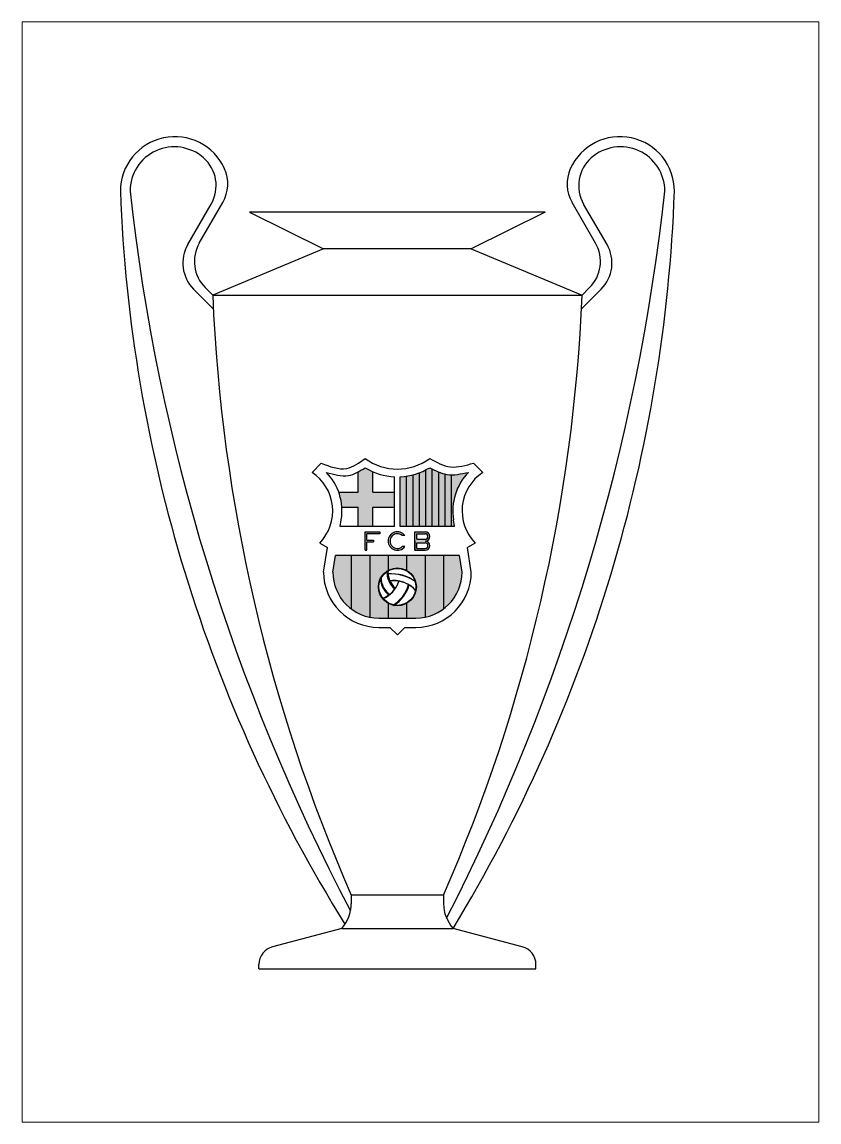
# Paper-space layout 'Layout1' of a CAD drawing. Extents: x 0.4 to 7.6, y 0.2 to 10.2.
# The model-space entities are those that its viewports show. They can reach past a viewport. Long polylines and large blocks are cut down to what shows.
import ezdxf

# ---------------------------------------------------------------- set-up
doc = ezdxf.new("R2010")
doc.units = 0
doc.header["$MEASUREMENT"] = 0
doc.layers.get('0').update_dxf_attribs({"linetype": 'CONTINUOUS'})

msp = doc.modelspace()

# ---------------------------------------------------------------- hatches: boundary and pattern name
h = msp.add_hatch(color=1)
edge = h.paths.add_edge_path()
edge.add_line((3.970000000000001, 6.363374206117664), (3.734893863659225, 6.363374206117663))
edge.add_line((3.734893863659225, 6.363374206117663), (3.734893863659225, 6.586170126541063))
edge.add_arc((4.000000000000001, 7.206554865284313), 0.6746543467517753, 238.7492682257178, 246.8617523536355, ccw=False)
edge.add_spline(control_points=[(3.650000000000038, 6.629789325752789), (3.625060202536819, 6.614230151884486), (3.6001204050736, 6.598670978016184), (3.574893863658092, 6.585054049777482)], knot_values=[0.355955607231857, 0.355955607231857, 0.355955607231857, 0.355955607231857, 0.4403488203343789, 0.4403488203343789, 0.4403488203343789, 0.4403488203343789], degree=3, periodic=0)
edge.add_line((3.574893863659226, 6.585054049778134), (3.574893863659225, 6.363374206117664))
edge.add_line((3.574893863659225, 6.363374206117664), (3.365340396835495, 6.363374206117664))
edge.add_arc((2.799999999999999, 6.162400984752516), 0.6000000000000005, 3.9157018389369114, 19.569823976551675, ccw=False)
edge.add_line((3.39859936111807, 6.203374206117664), (3.574893863659225, 6.203374206117663))
edge.add_line((3.574893863659225, 6.203374206117663), (3.574893863659225, 5.992897842794161))
edge.add_line((3.574893863659225, 5.992897842794161), (3.734893863659225, 5.992897842794161))
edge.add_line((3.734893863659225, 5.992897842794161), (3.734893863659225, 6.203374206117664))
edge.add_line((3.734893863659225, 6.203374206117664), (3.970000000000001, 6.203374206117664))
edge.add_line((3.970000000000001, 6.203374206117664), (3.970000000000001, 6.363374206117664))
h = msp.add_hatch(color=1)
h.paths.add_polyline_path([(4.169, 6.553410556887568, -0.02629916082345541), (4.0995, 6.539278132892824), (4.0995, 5.992897842794161), (4.169, 5.99289784279416)])
h.paths.add_polyline_path([(4.307999999999999, 6.606309509124797, -0.02819892281616658), (4.238499999999999, 6.575463558426848), (4.238499999999999, 5.992897842794162), (4.307999999999998, 5.99289784279416)])
edge = h.paths.add_edge_path()
edge.add_spline(control_points=[(4.447000000000076, 6.583407177445103), (4.423663481179695, 6.592978175593938), (4.400549994162272, 6.604146142009464), (4.377500000000079, 6.615768734507983)], knot_values=[0.02999464527592557, 0.02999464527592557, 0.02999464527592557, 0.02999464527592557, 0.1053624032327026, 0.1053624032327026, 0.1053624032327026, 0.1053624032327026], degree=3, periodic=0)
edge.add_line((4.377499999999998, 6.615768734508022), (4.377499999999999, 5.99289784279416))
edge.add_line((4.377499999999999, 5.99289784279416), (4.446999999999999, 5.992897842794159))
edge.add_line((4.446999999999999, 5.992897842794159), (4.446999999999998, 6.583407177445137))
edge = h.paths.add_edge_path()
edge.add_spline(control_points=[(4.585999999999998, 6.553349705977755), (4.568836483715048, 6.55344605864405), (4.545552488817224, 6.555130370182825), (4.522650677127157, 6.559551217259372), (4.516499999999997, 6.560922946570082)], knot_values=[0.1793255737768024, 0.1793255737768024, 0.1793255737768024, 0.1793255737768024, 0.2317950526913239, 0.251168353755547, 0.251168353755547, 0.251168353755547, 0.251168353755547], degree=3, periodic=0)
edge.add_line((4.516499999999999, 6.560922946570082), (4.516499999999998, 5.992897842794161))
edge.add_line((4.516499999999998, 5.992897842794161), (4.585999999999998, 5.992897842794161))
edge.add_line((4.585999999999998, 5.992897842794161), (4.585999999999998, 6.553349705977755))
for color, points in [(2, [(4.238499999999999, 6.575463558426848, -0.02703911446317461), (4.169, 6.553410556887568), (4.169, 5.992897842794161), (4.2385, 5.992897842794162)]), (2, [(4.0995, 6.539278132892824, -0.02589103427642172), (4.03, 6.53256785681081), (4.029999999999999, 5.992897842794161), (4.0995, 5.992897842794161)]), (244, [(3.7, 5.677484371524056), (3.499999999999999, 5.677484371524056), (3.5, 5.100000000000001, 0.1109881895318896), (3.7, 5.010102051443364)]), (244, [(4.1, 5.677484371524056), (3.899999999999999, 5.677484371524057), (3.9, 5.517697487443761, -0.2604469831826716), (4.1, 5.517697487443761)]), (244, [(4.499999999999998, 5.677484371524056), (4.299999999999998, 5.677484371524056), (4.299999999999999, 5.010102051443364, 0.1109881895318888), (4.499999999999998, 5.099999999999999)]), (244, [(4.1, 5.159786884080295, -0.2604469831826716), (3.9, 5.159786884080295), (3.9, 5), (4.1, 5)])]:
    msp.add_hatch(color=color).paths.add_polyline_path(points)
h = msp.add_hatch(color=2)
edge = h.paths.add_edge_path()
edge.add_spline(control_points=[(4.377500000000079, 6.615768734507983), (4.368326629088559, 6.620394260709514), (4.359163314544307, 6.625091793231179), (4.350000000000055, 6.629789325752845)], knot_values=[0, 0, 0, 0, 0.02999464527592557, 0.02999464527592557, 0.02999464527592557, 0.02999464527592557], degree=3, periodic=0)
edge.add_arc((4.000000000000002, 7.206554865284314), 0.6746543467517746, 297.163425283275, 301.2507317742911, ccw=False)
edge.add_line((4.307999999999999, 6.606309509124797), (4.307999999999999, 5.992897842794159))
edge.add_line((4.307999999999999, 5.992897842794159), (4.377499999999998, 5.992897842794161))
edge.add_line((4.377499999999998, 5.992897842794161), (4.377499999999999, 6.615768734508023))
h = msp.add_hatch(color=2)
edge = h.paths.add_edge_path()
edge.add_spline(control_points=[(4.516499999999997, 6.560922946570082), (4.493018014157227, 6.56615991927866), (4.469901608966702, 6.574014548719628), (4.447000000000076, 6.583407177445103)], knot_values=[0.1053624032327026, 0.1053624032327026, 0.1053624032327026, 0.1053624032327026, 0.1793255737768024, 0.1793255737768024, 0.1793255737768024, 0.1793255737768024], degree=3, periodic=0)
edge.add_line((4.446999999999998, 6.583407177445132), (4.446999999999999, 5.992897842794161))
edge.add_line((4.446999999999999, 5.992897842794161), (4.516499999999998, 5.992897842794162))
edge.add_line((4.516499999999998, 5.992897842794162), (4.516499999999998, 6.560922946570082))
h = msp.add_hatch(color=2)
edge = h.paths.add_edge_path()
edge.add_spline(control_points=[(4.768969870198127, 6.579789325752813), (4.707341081554569, 6.566401909224052), (4.64571229291101, 6.553014492695287), (4.585999999999998, 6.553349705977755)], knot_values=[0.2511683537555471, 0.2511683537555471, 0.2511683537555471, 0.2511683537555471, 0.4337109541071685, 0.4337109541071685, 0.4337109541071685, 0.4337109541071685], degree=3, periodic=0)
edge.add_line((4.585999999999998, 6.553349705977756), (4.585999999999998, 5.992897842794161))
edge.add_line((4.585999999999998, 5.992897842794161), (4.619703737759034, 5.992897842794161))
edge.add_line((4.619703737759034, 5.992897842794161), (4.60780651732353, 6.06592881739056))
edge.add_arc((5.2, 6.162400984752515), 0.5999999999999999, 135.921184063953, 189.2525762971979, ccw=False)
at = {"linetype": 'BYBLOCK'}
h = msp.add_hatch(color=256, dxfattribs=at)
h.paths.add_polyline_path([(3.741851247272393, 5.845191107159107), (3.670000000000035, 5.845191107159107), (3.670000000000034, 5.915191107159108), (3.810000000000034, 5.915191107159109), (3.810000000000034, 5.935191107159108), (3.650000000000034, 5.935191107159108), (3.650000000000034, 5.735191107159108), (3.670000000000034, 5.735191107159109), (3.670000000000035, 5.825191107159108), (3.741851247272393, 5.825191107159108)])
h.paths.add_polyline_path([(4.052915026221292, 5.895191107159108), (4.08, 5.895191107159108, 3.000000000000018), (4.08, 5.775191107159109), (4.052915026221292, 5.775191107159109, -2.215250437021552)])
h.paths.add_polyline_path([(4.300000000000051, 5.935191107159108), (4.190000000000051, 5.935191107159108), (4.190000000000051, 5.735191107159108), (4.300000000000051, 5.735191107159109, 1), (4.300000000000051, 5.835191107159108, 1)])
h.paths.add_polyline_path([(4.210000000000051, 5.855191107159109), (4.210000000000051, 5.915191107159109), (4.300000000000051, 5.915191107159108, -1), (4.300000000000051, 5.855191107159108)], flags=16)
h.paths.add_polyline_path([(4.300000000000049, 5.815191107159109, -1), (4.30000000000005, 5.755191107159108), (4.210000000000051, 5.755191107159108), (4.210000000000051, 5.815191107159109)], flags=16)
h = msp.add_hatch(color=5)
h.paths.add_polyline_path([(3.5, 5.677484371524056), (3.328913357702643, 5.677484371524055), (3.3, 5.5, 0.2360679774997893), (3.5, 5.100000000000001)])
h.paths.add_polyline_path([(3.9, 5.677484371524056), (3.7, 5.677484371524057), (3.7, 5.010102051443364, 0.05038204448488345), (3.799999999999998, 5), (3.9, 5.000000000000001), (3.9, 5.159786884080295, -0.2717108336260145), (3.795, 5.338742185762028, -0.2717108336260145), (3.9, 5.517697487443761)])
h.paths.add_polyline_path([(4.299999999999999, 5.677484371524056), (4.1, 5.677484371524057), (4.1, 5.517697487443761, -0.2717108336260149), (4.205, 5.338742185762028, -0.2717108336260149), (4.1, 5.159786884080295), (4.1, 5), (4.2, 5, 0.0503820444848837), (4.299999999999999, 5.010102051443364)])
h.paths.add_polyline_path([(4.671086642297357, 5.677484371524055), (4.499999999999998, 5.677484371524055), (4.499999999999998, 5.099999999999999, 0.2360679774997909), (4.7, 5.5)])

# ---------------------------------------------------------------- linework, layer by layer
at = {"color": 253}
for p, q in [((1.730058378412104, 9.047795528786052), (1.983694299485163, 9.487105830709124)), ((1.855027268189495, 9.06424799524597), (2.109567386924694, 9.50512441345995)), ((6.144972731810505, 9.064247995245966), (5.890432613075303, 9.505124413459951)), ((6.269941621587899, 9.04779552878605), (6.016290232517896, 9.487132622065715)), ((5.6, 9.4), (2.4, 9.4)), ((2.4, 9.4), (3.2, 9)), ((5.6, 9.4), (4.8, 9)), ((3.2, 9), (2, 8.5)), ((4.8, 9), (3.2, 9)), ((4.8, 9), (6, 8.5)), ((2.006753852153578, 8.351824791609115), (1.79362582745126, 8.564952816311434)), ((2.000000000000002, 8.5), (1.918594717228651, 8.581405282771351)), ((2, 8.5), (6, 8.5)), ((5.993246147848385, 8.351824791611076), (6.206374172548743, 8.564952816311433)), ((6, 8.5), (6.081405282771349, 8.581405282771348)), ((3.5, 2), (3.5, 1.906154298945295)), ((4.5, 2), (3.5, 2)), ((4.5, 2), (4.5, 1.906154298945295)), ((3.397076019279614, 1.638300161831495), (2.64865259054195, 1.439488221311795)), ((3.397076019279614, 1.638300161831495), (4.602923980720386, 1.638300161831495)), ((5.351347409458048, 1.439488221311795), (4.602923980720382, 1.638300161831491)), ((2.5, 1.2), (2.5, 1.246191962832881)), ((2.5, 1.2), (5.5, 1.2)), ((5.5, 1.2), (5.5, 1.24619196283288))]:
    msp.add_line(p, q, dxfattribs=at)
at = {"color": 0}
for p, q in [((3.175294338476141, 6.679789325752813), (3.075294338476141, 6.579789325752813)), ((4.824705661523859, 6.679789325752813), (4.924705661523859, 6.579789325752813)), ((3.97, 5.992897842794161), (3.97, 6.532567856810803)), ((4.03, 5.992897842794161), (4.03, 6.532567856810815)), ((3.97, 5.992897842794161), (3.380296262240967, 5.992897842794161)), ((4.619703737759033, 5.992897842794161), (4.03, 5.99289784279416)), ((4.210000000000051, 5.855191107159108), (4.300000000000051, 5.855191107159108)), ((3.158627304320397, 5.813995392667823), (3.242648584339682, 5.765485684031032)), ((3.2, 5.5), (3.242648584339682, 5.765485684031033)), ((4.210000000000051, 5.815191107159109), (4.300000000000051, 5.815191107159109)), ((4.841372695679603, 5.813995392667823), (4.757351415660318, 5.765485684031033)), ((4.8, 5.5), (4.757351415660318, 5.765485684031033)), ((3.8, 4.9), (3.918922746137851, 4.900000000000001)), ((4.08107725386215, 4.900000000000001), (4.2, 4.9))]:
    msp.add_line(p, q, dxfattribs=at)
at = {"color": 1}
for p, q in [((3.574893863659225, 6.363374206117664), (3.574893863659225, 6.585054049769804)), ((3.734893863659225, 6.363374206117664), (3.734893863659225, 6.586170126541009)), ((4.238499999999999, 5.99289784279416), (4.238499999999999, 6.575463558426897)), ((4.307999999999999, 5.99289784279416), (4.307999999999999, 6.606309509124861)), ((4.377499999999999, 5.992897842794161), (4.377499999999999, 6.61576873450741)), ((4.446999999999998, 5.992897842794161), (4.446999999999998, 6.583407177444553)), ((4.516499999999998, 5.992897842794161), (4.516499999999998, 6.560922946570082)), ((4.0995, 5.99289784279416), (4.0995, 6.539278132892845)), ((4.169, 5.99289784279416), (4.169, 6.553410556887602)), ((4.585999999999998, 5.992897842794161), (4.585999999999998, 6.553349705977754)), ((3.365340396835495, 6.363374206117664), (3.574893863659225, 6.363374206117664)), ((3.734893863659225, 6.363374206117664), (3.97, 6.363374206117664)), ((3.39859936111807, 6.203374206117664), (3.574893863659225, 6.203374206117664)), ((3.574893863659225, 5.992897842794161), (3.574893863659225, 6.203374206117664)), ((3.734893863659225, 5.992897842794161), (3.734893863659225, 6.203374206117664)), ((3.734893863659225, 6.203374206117664), (3.97, 6.203374206117664))]:
    msp.add_line(p, q, dxfattribs=at)
for p, q in [((3.380296262240968, 5.992897842794162), (3.392193482676471, 6.065928817390567)), ((4.619703737759033, 5.992897842794162), (4.607806517323529, 6.065928817390567))]:
    msp.add_line(p, q)
at = {"color": 0, "linetype": 'BYBLOCK'}
for p, q in [((3.650000000000034, 5.735191107159109), (3.650000000000034, 5.935191107159108)), ((3.650000000000034, 5.935191107159108), (3.810000000000034, 5.935191107159108)), ((3.810000000000034, 5.915191107159108), (3.670000000000034, 5.915191107159108)), ((3.670000000000034, 5.845191107159108), (3.670000000000034, 5.915191107159108)), ((3.670000000000034, 5.845191107159108), (3.741851247272393, 5.845191107159108)), ((3.741851247272393, 5.845191107159108), (3.741851247272393, 5.825191107159108)), ((3.810000000000034, 5.935191107159108), (3.810000000000034, 5.915191107159108)), ((4.08, 5.895191107159108), (4.052915026221292, 5.895191107159108)), ((4.190000000000051, 5.735191107159109), (4.190000000000051, 5.935191107159108)), ((4.190000000000051, 5.935191107159108), (4.300000000000051, 5.935191107159108)), ((4.210000000000051, 5.915191107159108), (4.300000000000051, 5.915191107159108)), ((4.210000000000051, 5.855191107159108), (4.210000000000051, 5.915191107159108)), ((3.650000000000034, 5.735191107159109), (3.650000000000034, 5.735191107159109)), ((3.650000000000034, 5.735191107159109), (3.670000000000034, 5.735191107159109)), ((3.670000000000034, 5.735191107159109), (3.670000000000034, 5.825191107159108)), ((3.670000000000034, 5.825191107159108), (3.741851247272393, 5.825191107159108)), ((3.670000000000034, 5.825191107159108), (3.741851247272393, 5.825191107159108)), ((4.08, 5.775191107159109), (4.052915026221292, 5.775191107159109)), ((4.190000000000051, 5.835191107159108), (4.190000000000051, 5.735191107159109)), ((4.190000000000051, 5.735191107159109), (4.300000000000051, 5.735191107159109)), ((4.210000000000051, 5.755191107159108), (4.210000000000051, 5.815191107159109)), ((4.210000000000051, 5.755191107159108), (4.300000000000051, 5.755191107159108)), ((4.671086642297357, 5.677484371524056), (3.328913357702644, 5.677484371524056)), ((3.8, 5), (4.2, 5)), ((3.91892274613785, 4.9), (4, 4.818922746137851)), ((4.08107725386215, 4.9), (4, 4.818922746137851))]:
    msp.add_line(p, q, dxfattribs=at)
at = {"color": 0, "linetype": 'CONTINUOUS'}
for p, q in [((3.3, 5.5), (3.328913357702643, 5.677484371524056)), ((4.7, 5.5), (4.671086642297357, 5.677484371524056))]:
    msp.add_line(p, q, dxfattribs=at)
at = {"color": 5}
for p, q in [((3.5, 5.677484371524056), (3.5, 5.100000000000001)), ((3.7, 5.677484371524056), (3.7, 5.010102051443364)), ((3.9, 5.677484371524056), (3.9, 5.51769748744376)), ((4.1, 5.677484371524056), (4.1, 5.517697487443761)), ((4.299999999999999, 5.677484371524056), (4.299999999999999, 5.010102051443364)), ((4.499999999999998, 5.677484371524056), (4.499999999999998, 5.099999999999999)), ((3.9, 5.159786884080296), (3.9, 5)), ((4.1, 5.159786884080295), (4.1, 5))]:
    msp.add_line(p, q, dxfattribs=at)
at = {"color": 0, "linetype": 'BYBLOCK'}
for radius in [0.205, 0.2]:
    msp.add_circle((4, 5.338742185762028), radius, dxfattribs=at)
at = {"color": 253}
for centre, radius, start, end in [((1.589975169262523, 9.62703126161842), 0.5899751692625228, 24.27208779201381, 180), ((6.410024830737477, 9.62703126161842), 0.589975169262523, 0, 155.7279122079856), ((1.584531748354502, 9.62703126161842), 0.4799485363326188, 48.71314173981499, 180), ((6.415557503703668, 9.62703126161842), 0.4800377883907876, 0, 131.3305332214783), ((1.637284137971388, 9.687105830709122), 0.4, 330.0000000000003, 48.71314173981499), ((6.362700394031671, 9.687132622065716), 0.4, 131.3305332214783, 210.0000000000002), ((1.763157225410919, 9.705124413459949), 0.4, 330.0000000000001, 24.27208779201381), ((6.236842774589081, 9.70512441345995), 0.4, 155.7279122079856, 209.9999999999997), ((17.16417154678332, 10.23254164232871), 16.17550878998826, 182.1452986334422, 211.9049697694954), ((22.85163573651716, 12.02152663496023), 21.87848033104932, 186.2833366695665, 207.7669317333711), ((-15.57507729973646, 12.07617775329286), 22.60374847822684, 332.8157880976273, 353.7797136018383), ((-9.528536560548922, 10.23254164232871), 16.53962404816235, 328.6935508173174, 357.9019508821481), ((2.20143742970327, 8.86424799524597), 0.4, 150, 225), ((5.798562570296729, 8.864247995245966), 0.4, 315, 30.00000000000001), ((2.076468539925879, 8.847795528786053), 0.4, 150, 225), ((5.923531460074123, 8.847795528786051), 0.4, 315, 30.00000000000001), ((20.08333333333333, 9.25), 18.09887964611192, 182.3749615157614, 203.6142720680716), ((-12.08333333333333, 9.25), 18.09887964611193, 336.3857279319284, 357.6250384842386), ((3.1, 1.906154298945295), 0.4, 317.9610733785351, 0), ((4.9, 1.906154298945295), 0.4, 180, 222.038926621466), ((2.7, 1.246191962832881), 0.2, 104.8765377747913, 180), ((5.3, 1.24619196283288), 0.2, 0, 75.12346222520893)]:
    msp.add_arc(centre, radius, start, end, dxfattribs=at)
at = {"color": 0}
for centre, radius, start, end in [((4, 7.206554865284314), 0.5914434712504314, 233.7171064655532, 306.2828935344585), ((2.8, 6.162400984752516), 0.5, 315.8282785362657, 56.59259195492899), ((2.8, 6.162400984752516), 0.6, 350.7474237028026, 44.07881593604687), ((4, 7.206554865284314), 0.6746543467517754, 238.7492682257179, 267.4513758600279), ((4, 7.206554865284314), 0.6746543467517754, 272.5486241399722, 301.2507317742913), ((5.2, 6.162400984752516), 0.6, 135.9211840639531, 189.2525762971973), ((5.2, 6.162400984752516), 0.5, 123.407408045071, 224.1717214637343), ((3.8, 5.5), 0.6, 180, 270), ((4.2, 5.5), 0.6, 270, 0)]:
    msp.add_arc(centre, radius, start, end, dxfattribs=at)
at = {"color": 0, "linetype": 'BYBLOCK'}
for centre, radius, start, end in [((4, 5.835191107159108), 0.09999999999999964, 36.86989764584381, 323.1301023541562), ((4, 5.835191107159108), 0.09999999999999964, 36.86989764584381, 323.1301023541562), ((4, 5.835191107159108), 0.08000000000000007, 48.5903778907287, 311.4096221092713), ((4.300000000000051, 5.885191107159108), 0.04999999999999982, 270, 90), ((4.300000000000051, 5.885191107159108), 0.03000000000000025, 270, 90), ((4.300000000000051, 5.785191107159108), 0.04999999999999982, 270, 90), ((4.300000000000051, 5.785191107159108), 0.03000000000000025, 270, 90), ((3.8, 5.5), 0.5, 180, 270), ((4.098586704338419, 5.485901600033446), 0.2099316974675583, 172.8852955928123, 233.4928834265554), ((3.896932917849185, 4.902276856956362), 0.5806264501020072, 59.0474987823538, 90.3813755482155), ((4.131797642833456, 5.5013914122134), 0.2341421152341233, 176.2627470686415, 229.1487020690865), ((4.2, 5.5), 0.5, 270, 0), ((4.062461409543787, 5.438654967133314), 0.246116005074828, 181.9868168082715, 230.9717323509871), ((4.05258348718619, 5.440826007972579), 0.2298559857324561, 179.7824592906034, 233.8664341588019), ((3.742392896427888, 5.483276076333881), 0.2847698556175663, 289.3703343698776, 343.4532002721197), ((3.70124436223769, 5.51269852690905), 0.3359811783777753, 294.8240908320124, 340.6896663241693), ((3.950860597453598, 5.079211628539865), 0.3994265282733331, 51.84855463008758, 97.57289716440624), ((3.950174451370323, 5.061935364458353), 0.346428632779195, 43.51646664966794, 97.33416907221283), ((3.971097509743344, 5.10104938054962), 0.3019025028422674, 40.48494101765474, 97.49530340172772), ((3.753277880211312, 5.468496104355592), 0.3834050211910403, 300.9780629221177, 344.0040514066721), ((3.746860428122382, 5.47179745362593), 0.3974471919469332, 302.7069403184942, 343.5460535401956)]:
    msp.add_arc(centre, radius, start, end, dxfattribs=at)
at = {"color": 0}
msp.add_open_spline([(3.175294338476141, 6.679789325752813), (3.269107658687324, 6.642888175872953), (3.438113235737378, 6.57641040794813), (3.589118236602312, 6.683970556316278), (3.65000000000004, 6.729789325752786)], degree=3, knots=[0, 0, 0, 0, 0.2817359428675786, 0.507549945923346, 0.507549945923346, 0.507549945923346, 0.507549945923346], dxfattribs=at)
for points in [[(4.350000000000057, 6.729789325752859), (4.574048304980238, 6.639807546754284), (4.824705661523865, 6.679789325752813)], [(3.231030129801873, 6.579789325752813), (3.469092385566682, 6.545059537885315), (3.650000000000038, 6.629789325752789)], [(4.350000000000055, 6.629789325752845), (4.535029986603547, 6.557365939194352), (4.768969870198127, 6.579789325752813)]]:
    msp.add_spline(points, degree=3, dxfattribs=at)

psp = doc.layouts.get("Layout1")

# ---------------------------------------------------------------- viewports
at = {"layer": '0', "view_target_point": (-138, 0)}
psp.add_viewport(center=(4, 5.25), size=(7.240000000000009, 10), view_center_point=(142.25, 5.5), view_height=11.91911826569816, dxfattribs=at)

doc.saveas('drawing.dxf')
